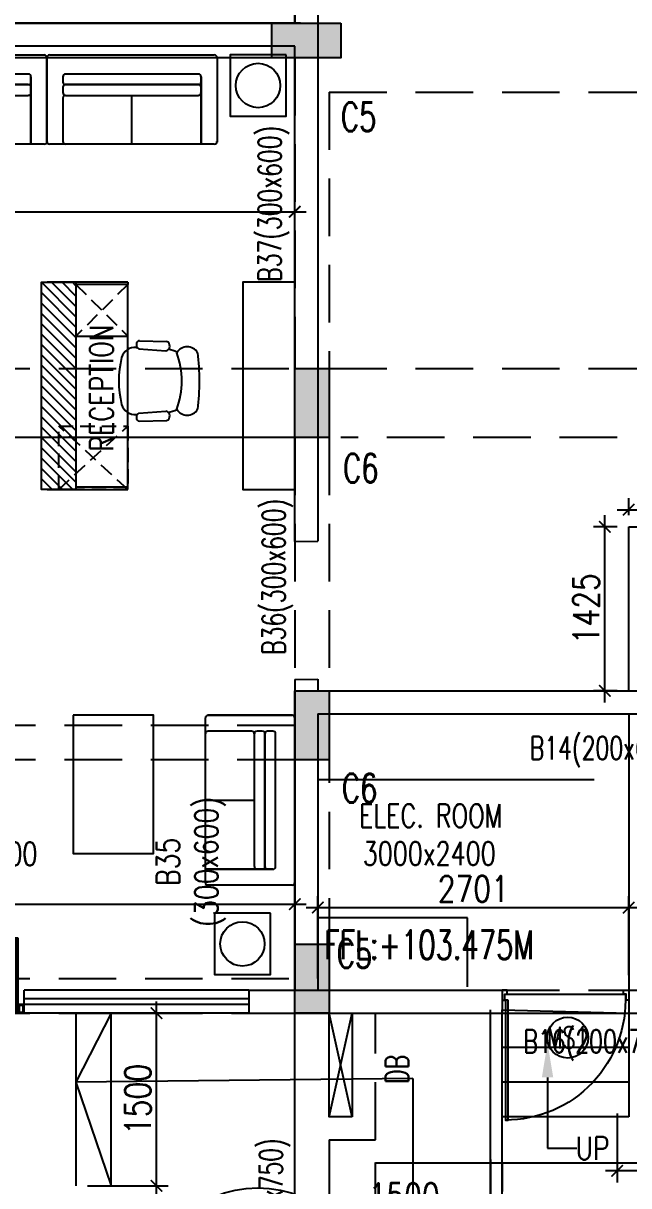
# Model space of a CAD drawing. Extents: x -32840 to 422982, y 280745 to 888746.
# Drawn here: x 100920 to 106178, y 856937 to 867037 of the extents above; entities that cross this region are included whole.
import ezdxf
from ezdxf import colors
from ezdxf.entities.mleader import LeaderData, LeaderLine
from ezdxf.enums import TextEntityAlignment as Align
from ezdxf.math import Vec2, Vec3

# ---------------------------------------------------------------- set-up
doc = ezdxf.new("R2010")
doc.units = 0
doc.header["$LTSCALE"] = 1000
doc.header["$PDMODE"] = 3
for name, pattern in [('CONTINOUS', [0]), ('HIDDEN', [0.375, 0.25, -0.125]), ('HIDDEN2', [0.1875, 0.125, -0.0625])]:
    doc.linetypes.add(name, pattern=pattern)
doc.layers.get('Defpoints').update_dxf_attribs({"linetype": 'HIDDEN'})
for name, color, linetype in [('A-Chejja', 5, 'HIDDEN'), ('a-dim', 3, 'Continuous'), ('A-DOOR', 1, 'Continuous'), ('A-duct', 1, 'Continuous'), ('A-FL-Drop', 3, 'Continuous'), ('A-LVL', 31, 'HIDDEN'), ('A-PLINE', 2, 'Continuous'), ('A-RD', 6, 'Continuous'), ('A-Slab above', 4, 'HIDDEN'), ('A-STAIR', 2, 'Continuous'), ('A-TAG-DW', 2, 'Continuous'), ('A-WALL', 7, 'CONTINOUS'), ('a-win', 1, 'Continuous'), ('COLNO', 6, 'Continuous'), ('S-BEAM', 2, 'Continuous'), ('S-BEAM NO', 3, 'Continuous'), ('S-COLTEXT', 3, 'Continuous'), ('S-RCWALL', 10, 'Continuous'), ('S-RCWALL HATCH', 165, 'Continuous'), ('trees', 254, 'Continuous')]:
    doc.layers.add(name, color=color, linetype=linetype)
doc.layers.add('A-FUR', color=33, linetype='Continuous', plot=False, transparency=0.5)
doc.styles.add('ROMANS', font='romans.shx', dxfattribs={"width": 0.8})
doc.dimstyles.new('dim-1', dxfattribs={"dimscale": 100, "dimtxt": 2.25, "dimasz": 1, "dimexe": 1, "dimexo": 1, "dimgap": 0.5, "dimtad": 1, "dimdec": 0, "dimzin": 3, "dimdsep": 46, "dimtxsty": 'ROMANS', "dimblk": 'ARCHTICK', "dimcen": 0.0625, "dimdle": 1, "dimclrd": 256, "dimclre": 256, "dimclrt": 6, "dimadec": 0, "dimazin": 0, "dimtfac": 1, "dimtdec": 0, "dimtix": 1, "dimtmove": 1, "dimatfit": 3, "dimfxl": 1, "dimfrac": 2, "dimtolj": 1, "dimtzin": 3, "dimarcsym": 0})

# ---------------------------------------------------------------- blocks, each defined once
blk = doc.blocks.new('A$C6b1eea8e')
at = {"layer": 'S-RCWALL HATCH'}
for points in [[(28120.7, 16248.1), (28120.7, 15948.1), (28720.7, 15948.1), (28720.7, 16248.1)], [(28320.4, 12647.9), (28620.4, 12647.9), (28620.4, 13248), (28320.4, 13248)], [(28320.4, 9848.1), (28620.4, 9848.1), (28620.4, 10448.1), (28320.4, 10448.1)], [(28320.4, 8248.1), (28620.4, 8248.1), (28620.4, 7648.1), (28320.4, 7648.1)]]:
    blk.add_hatch(color=8, dxfattribs=at).paths.add_polyline_path(points)
at = {"layer": 'A-duct', "color": 8}
for p, q in [((28820.4, 6748.1), (28620.4, 7648.1)), ((28620.4, 6748.1), (28820.4, 7648.1))]:
    blk.add_line(p, q, dxfattribs=at)
at = {"layer": 'S-BEAM', "color": 8, "linetype": 'HIDDEN', "ltscale": 2}
for p, q in [((28320.4, 15947.8), (28320.4, 13247.9)), ((28620.4, 15648.1), (28620.4, 13247.9)), ((28620.4, 15648.1), (38620.4, 15648.1)), ((22520.4, 13247.9), (28320.4, 13247.9)), ((28620.4, 13247.9), (38620.4, 13247.9)), ((28320.4, 12647.9), (28320.4, 10148.1)), ((28620.4, 12647.9), (28620.4, 10448.1)), ((38620.4, 12647.9), (28720.4, 12647.9)), ((28620.4, 10448.1), (38720.4, 10448.1)), ((28620.4, 10248.1), (38617.6, 10248.1)), ((28320.4, 10148.1), (19420.4, 10148.1)), ((28620.4, 10148.1), (28620.4, 7948.1)), ((28320.4, 9848.1), (19420.4, 9848.1)), ((28320.4, 9848.1), (28320.4, 8098.1)), ((22520.4, 7948.1), (28320.4, 7948.1)), ((28620.4, 7848.1), (38520.4, 7848.1)), ((22520.4, 7648.1), (28320.4, 7648.1)), ((29020.4, 6548.1), (29020.4, 7648.1)), ((28620.4, 6548.1), (29020.4, 6548.1))]:
    blk.add_line(p, q, dxfattribs=at)
at = {"layer": 'S-BEAM', "color": 8, "ltscale": 2}
blk.add_line((29020.4, 6348), (38820.4, 6348.1), dxfattribs=at)
at = {"layer": 'S-BEAM', "color": 8}
for points in [[(12820.4, 16948.1), (12820.4, 16948.1), (12820.4, 16247.8), (28320.4, 16247.8), (28320.4, 24348.1)], [(3620.4, 3248.1), (15420.4, 3248.1), (15420.4, 3048.1), (29020.4, 3048.1), (29020.4, 6350.6)]]:
    blk.add_lwpolyline(points, dxfattribs=at)
at = {"layer": 'S-BEAM', "color": 8, "linetype": 'HIDDEN', "ltscale": 750}
for points in [[(28420.4, 15947.8), (22520.4, 15947.8)], [(28325.1, 12647.9), (22520.4, 12647.9), (22520.4, 10148.1)], [(19420.4, 4048.1), (28320.4, 4048.1), (28320.4, 7948.1)], [(29020.4, 7648.1), (38120, 7648.1)], [(28620.4, 6548.1), (28620.4, 3748.1)]]:
    blk.add_lwpolyline(points, dxfattribs=at)
at = {"layer": 'S-BEAM', "color": 8}
blk.add_lwpolyline([(28820.4, 6748.1), (28620.4, 6748.1), (28620.4, 7648.1), (28820.4, 7648.1)], close=True, dxfattribs=at)
at = {"layer": 'S-RCWALL', "color": 8}
for points in [[(28720.7, 16248.1), (28720.7, 15948.1), (28120.7, 15948.1), (28120.7, 16248.1)], [(28320.4, 13247.9), (28620.4, 13247.9), (28620.4, 12647.9), (28320.4, 12647.9)], [(28320.4, 10448.1), (28620.4, 10448.1), (28620.4, 9848.1), (28320.4, 9848.1)], [(28320.4, 8248.1), (28620.4, 8248.1), (28620.4, 7648.1), (28320.4, 7648.1)]]:
    blk.add_lwpolyline(points, close=True, dxfattribs=at)
at = {"layer": 'COLNO', "color": 8, "style": 'ROMANS', "width": 0.7}
for s, p in [('C5', (28721.9, 15309.8)), ('C6', (28740.5, 12256.8)), ('C6', (28730.5, 9477.1)), ('C5', (28685.8, 8041))]:
    blk.add_text(s, height=250, dxfattribs=at).set_placement(p)
at = {"layer": 'S-BEAM NO', "color": 8, "style": 'ROMANS', "width": 0.7}
for s, p in [('B37(300x600)', (28003.9, 14679.2)), ('B36(300x600)', (28038.5, 11438.1)), ('DB', (29108.1, 7159)), ('B34(300x750)', (28013.3, 5882.8))]:
    blk.add_text(s, height=200, rotation=90, dxfattribs=at).set_placement(p, align=Align.TOP_CENTER)
for s, p in [('B14(200x600)', (31040.4, 10051)), ('B16(200x750)', (30985.5, 7502.7))]:
    blk.add_text(s, height=200, dxfattribs=at).set_placement(p, align=Align.TOP_CENTER)
at = {"layer": 'S-COLTEXT', "color": 8, "insert": (27120.3, 8800.2), "char_height": 200, "width": 324.067, "attachment_point": 1, "rotation": 90, "style": 'ROMANS'}
blk.add_mtext('\\pxqc; B35 (300x600)', dxfattribs=at)
blk = doc.blocks.new('RD')
at = {"style": 'ROMANS', "width": 0.75}
for tag, p in [('RT', (10.24, 14.08)), ('SZ', (10.24, 2.74))]:
    blk.add_attdef(tag, text='', height=9, dxfattribs=at).set_placement(p, align=Align.CENTER)
blk = doc.blocks.new('1500 DOUBLE GLAZING')
for p, q in [((71, 550), (52, 550)), ((1429, 550), (1448, 550)), ((52, 102), (71, 102)), ((1448, 102), (1429, 102))]:
    blk.add_line(p, q)
at = {"color": 8}
for p, q in [((61, 102), (61, 550)), ((1438, 102), (1438, 550))]:
    blk.add_line(p, q, dxfattribs=at)
for points in [[(52, 650), (71, 650), (71, 2), (52, 2)], [(1448, 650), (1429, 650), (1429, 2), (1448, 2)], [(0, 75), (50, 75), (50, 0), (0, 0)], [(8, 67), (42, 67), (42, 8), (8, 8)], [(1500, 75), (1450, 75), (1450, 0), (1500, 0)], [(1492, 67), (1458, 67), (1458, 8), (1492, 8)]]:
    blk.add_lwpolyline(points, close=True)
for centre in [(52, 0), (1448, 0)]:
    blk.add_circle(centre, 2.5)
for centre, radius, start, end in [((92, -7), 658, 0.6017, 93.477), ((1407, -6), 657, 87.2266, 179.4782)]:
    blk.add_arc(centre, radius, start, end, dxfattribs=at)
at = {"layer": 'A-FL-Drop'}
blk.add_line((1500, 0), (0, 0), dxfattribs=at)
blk = doc.blocks.new('sfff')
at = {"color": 101, "lineweight": 25, "ltscale": 0.2}
for radius in [1.71, 0.233]:
    blk.add_circle((0, 0), radius, dxfattribs=at)
blk = doc.blocks.new('_ArchTick')
at = {"color": 0, "linetype": 'ByBlock', "const_width": 0.15}
blk.add_lwpolyline([(-0.5, -0.5), (0.5, 0.5)], dxfattribs=at)
blk = doc.blocks.new('*D1319')
at = {"layer": 'a-dim', "lineweight": -2, "transparency": 16777216}
for p, q in [((103478, 858737, 0), (103478, 859454, 0)), ((106178, 858766, 0), (106178, 859454, 0)), ((103378, 859354, 0), (106278, 859354, 0))]:
    blk.add_line(p, q, dxfattribs=at)
at = {"layer": 'Defpoints', "color": 0, "transparency": 16777216}
for p in [(106178, 859354, 0), (103478, 858637, 0), (106178, 858666, 0)]:
    blk.add_point(p, dxfattribs=at)
at = {"layer": 'a-dim', "lineweight": -2, "transparency": 16777216, "xscale": 100, "yscale": 100, "zscale": 100, "rotation": 180}
blk.add_blockref('_ArchTick', (103478, 859354, 0), dxfattribs=at)
at = {"layer": 'a-dim', "lineweight": -2, "transparency": 16777216, "xscale": 100, "yscale": 100, "zscale": 100}
blk.add_blockref('_ArchTick', (106178, 859354, 0), dxfattribs=at)
at = {"layer": 'a-dim', "color": 6, "transparency": 16777216, "insert": (104828, 859516, 0), "char_height": 225, "attachment_point": 5, "style": 'ROMANS'}
blk.add_mtext('\\A1;2701', dxfattribs=at)
blk = doc.blocks.new('*D1323')
at = {"layer": 'a-dim', "lineweight": -2, "transparency": 16777216}
for p, q in [((97478, 858737, 0), (97478, 859483, 0)), ((103278, 858737, 0), (103278, 859483, 0)), ((97378, 859383, 0), (103378, 859383, 0))]:
    blk.add_line(p, q, dxfattribs=at)
at = {"layer": 'Defpoints', "color": 0, "transparency": 16777216}
for p in [(103278, 859383, 0), (97478, 858637, 0), (103278, 858637, 0)]:
    blk.add_point(p, dxfattribs=at)
at = {"layer": 'a-dim', "lineweight": -2, "transparency": 16777216, "xscale": 100, "yscale": 100, "zscale": 100, "rotation": 180}
blk.add_blockref('_ArchTick', (97478, 859383, 0), dxfattribs=at)
at = {"layer": 'a-dim', "lineweight": -2, "transparency": 16777216, "xscale": 100, "yscale": 100, "zscale": 100}
blk.add_blockref('_ArchTick', (103278, 859383, 0), dxfattribs=at)
at = {"layer": 'a-dim', "color": 6, "transparency": 16777216, "insert": (100378, 859545, 0), "char_height": 225, "attachment_point": 5, "style": 'ROMANS'}
blk.add_mtext('\\A1;5800', dxfattribs=at)
blk = doc.blocks.new('A$C8be7fb65')
at = {"layer": 'A-FUR', "linetype": 'HIDDEN2'}
h = blk.add_hatch(dxfattribs=at)
h.set_pattern_fill('ANSI31', color=8, scale=20)
h.set_pattern_definition([(45, (-254794.55, -52342.38), (-44.90128, 44.90128), [])])
h.paths.add_polyline_path([(0, 300), (1800, 300), (1800, 0), (0, 0)])
at = {"layer": 'A-FUR'}
for p, q in [((508, 851), (514, 1087)), ((578, 846), (597, 1080)), ((1138, 846), (1119, 1080)), ((1208, 851), (1202, 1087)), ((567, 824), (567, 832)), ((567, 824), (567, 832)), ((1149, 824), (1149, 832)), ((0, 750), (0, 50)), ((19, 750), (19, 300)), ((1800, 750), (19, 750)), ((1781, 750), (1781, 300)), ((1800, 50, 0), (1800, 750, 0))]:
    blk.add_line(p, q, dxfattribs=at)
at = {"layer": 'A-FUR', "linetype": 'HIDDEN2'}
blk.add_line((0, 750), (19, 750), dxfattribs=at)
at = {"layer": 'A-FUR', "color": 8, "linetype": 'HIDDEN2'}
for p, q in [((19, 300), (469, 750)), ((19, 750), (469, 300)), ((1800, 150), (1250, 750)), ((1800, 750), (1250, 150))]:
    blk.add_line(p, q, dxfattribs=at)
at = {"layer": 'A-FUR', "color": 8}
blk.add_lwpolyline([(19, 300), (469, 300), (469, 750), (19, 750)], close=True, dxfattribs=at)
at = {"layer": 'A-FUR', "color": 8, "linetype": 'HIDDEN2'}
blk.add_lwpolyline([(1800, 150), (1250, 150), (1250, 750), (1800, 750)], close=True, dxfattribs=at)
at = {"layer": 'A-FUR'}
blk.add_lwpolyline([(0, 300), (1800, 300), (1800, 0), (0, 0)], close=True, dxfattribs=at)
for centre, radius, start, end in [((666, 1266), 105, 120.3927, 239.6073), ((858, -532), 1905, 82.5907, 97.4093), ((1050, 1266), 105, 300.3927, 59.6073), ((858, 528), 692, 69.209, 110.791), ((554, 1071), 43.6, 12.8663, 157.8436), ((826, 1068), 244, 153.618, 171.9048), ((887, 1068), 244, 7.3347, 26.2122), ((1162, 1071), 43.6, 22.1564, 167.1337), ((544, 863), 38.4, 198.7162, 333.9569), ((688, 813), 122, 175, 253.8913), ((1028, 813), 122, 286.1087, 5), ((1172, 863), 38.4, 206.0431, 341.2838), ((858, 1531), 859, 256.275, 283.725)]:
    blk.add_arc(centre, radius, start, end, dxfattribs=at)
blk = doc.blocks.new('*D1352')
at = {"layer": 'a-dim', "lineweight": -2, "transparency": 16777216}
for p, q in [((92578, 865137, 0), (92578, 865500, 0)), ((103278, 865137, 0), (103278, 865500, 0)), ((92478, 865400, 0), (103378, 865400, 0))]:
    blk.add_line(p, q, dxfattribs=at)
at = {"layer": 'Defpoints', "color": 0, "transparency": 16777216}
for p in [(103278, 865400, 0), (92578, 865037, 0), (103278, 865037, 0)]:
    blk.add_point(p, dxfattribs=at)
at = {"layer": 'a-dim', "lineweight": -2, "transparency": 16777216, "xscale": 100, "yscale": 100, "zscale": 100, "rotation": 180}
blk.add_blockref('_ArchTick', (92578, 865400, 0), dxfattribs=at)
at = {"layer": 'a-dim', "lineweight": -2, "transparency": 16777216, "xscale": 100, "yscale": 100, "zscale": 100}
blk.add_blockref('_ArchTick', (103278, 865400, 0), dxfattribs=at)
at = {"layer": 'a-dim', "color": 6, "transparency": 16777216, "insert": (97928, 865563, 0), "char_height": 225, "attachment_point": 5, "style": 'ROMANS'}
blk.add_mtext('\\A1;10700', dxfattribs=at)
blk = doc.blocks.new('sofa')
for p, q in [((-0.72, -0.715), (-0.72, 0.715)), ((-0.697, 0.739), (0.032, 0.739)), ((-0.697, 0.739), (0.037, 0.739)), ((0.055, 0.715), (0.055, -0.715)), ((0.055, 0.715), (0.055, 0.6)), ((-0.554, 0.577), (-0.554, -0.577)), ((-0.554, 0.577), (-0.554, -0.577)), ((0.055, 0.6), (-0.531, 0.6)), ((-0.531, 0.6), (0.055, 0.6)), ((-0.485, 0.6), (-0.531, 0.6)), ((-0.462, -0.577), (-0.462, 0.577)), ((-0.462, 0.577), (-0.462, -0.577)), ((-0.393, 0.6), (-0.439, 0.6)), ((-0.369, -0.577), (-0.369, 0.577)), ((0.055, 0), (-0.369, 0)), ((-0.531, -0.6), (-0.485, -0.6)), ((-0.531, -0.6), (-0.485, -0.6)), ((-0.439, -0.6), (-0.393, -0.6)), ((-0.439, -0.6), (-0.393, -0.6)), ((-0.346, -0.6), (0.032, -0.6)), ((0.055, -0.577), (0.055, -0.715)), ((0.032, -0.739), (-0.697, -0.739)), ((-0.697, -0.739), (0.032, -0.739))]:
    blk.add_line(p, q)
for centre, start, end in [((-0.697, 0.715), 90, 180), ((0.032, 0.715), 360, 90), ((-0.531, 0.577), 90, 180), ((-0.531, 0.577), 90, 180), ((-0.485, 0.577), 360, 90), ((-0.439, 0.577), 90, 180), ((-0.393, 0.577), 360, 90), ((-0.531, -0.577), 180, 270), ((-0.531, -0.577), 180, 270), ((-0.485, -0.577), 270, 360), ((-0.485, -0.577), 270, 360), ((-0.439, -0.577), 180, 270), ((-0.439, -0.577), 180, 270), ((-0.393, -0.577), 270, 360), ((-0.393, -0.577), 270, 360), ((-0.346, -0.577), 180, 270), ((0.032, -0.577), 270, 360), ((-0.697, -0.715), 180, 270), ((0.032, -0.715), 270, 360)]:
    blk.add_arc(centre, 0.0231, start, end)
blk = doc.blocks.new('900 SINGLE 1')
for points in [[(43.2, 70.5), (23.2, 70.5), (23.2, 924.1), (43.2, 924.1)], [(37.1, 28.8), (37.1, 0), (0, 0), (0, 70.5), (18.6, 70.5), (18.6, 28.8)], [(862.9, 28.8), (862.9, 0), (900, 0), (900, 70.5), (881.4, 70.5), (881.4, 28.8)]]:
    blk.add_lwpolyline(points, close=True)
at = {"color": 8}
blk.add_arc((23.2, 70.5), 853.6, 357.19637, 90, dxfattribs=at)
at = {"layer": 'A-FL-Drop'}
blk.add_line((18.6, 28.8), (881.4, 28.8), dxfattribs=at)
blk = doc.blocks.new('*D1301')
at = {"layer": 'a-dim', "lineweight": -2, "transparency": 16777216}
for p, q in [((106077, 857566, 0), (106077, 856967, 0)), ((107377, 857566, 0), (107377, 856967, 0)), ((107477, 857067, 0), (105977, 857067, 0))]:
    blk.add_line(p, q, dxfattribs=at)
at = {"layer": 'Defpoints', "color": 0, "transparency": 16777216}
for p in [(106077, 857666, 0), (107377, 857666, 0), (106077, 857067, 0)]:
    blk.add_point(p, dxfattribs=at)
at = {"layer": 'a-dim', "lineweight": -2, "transparency": 16777216, "xscale": 100, "yscale": 100, "zscale": 100, "rotation": 180}
blk.add_blockref('_ArchTick', (106077, 857067, 0), dxfattribs=at)
at = {"layer": 'a-dim', "lineweight": -2, "transparency": 16777216, "xscale": 100, "yscale": 100, "zscale": 100}
blk.add_blockref('_ArchTick', (107377, 857067, 0), dxfattribs=at)
at = {"layer": 'a-dim', "color": 6, "transparency": 16777216, "insert": (106727, 857230, 0), "char_height": 225, "attachment_point": 5, "style": 'ROMANS'}
blk.add_mtext('\\A1;1300', dxfattribs=at)
blk = doc.blocks.new('*D1302')
at = {"layer": 'a-dim', "lineweight": -2, "transparency": 16777216}
for p, q in [((102077, 856837, 0), (102077, 858537, 0)), ((101477, 858437, 0), (102177, 858437, 0)), ((101477, 856937, 0), (102177, 856937, 0))]:
    blk.add_line(p, q, dxfattribs=at)
at = {"layer": 'Defpoints', "color": 0, "transparency": 16777216}
for p in [(101377, 858437, 0), (102077, 858437, 0), (101377, 856937, 0)]:
    blk.add_point(p, dxfattribs=at)
at = {"layer": 'a-dim', "lineweight": -2, "transparency": 16777216, "xscale": 100, "yscale": 100, "zscale": 100}
for p, rotation in [((102077, 858437, 0), 90), ((102077, 856937, 0), 270)]:
    blk.add_blockref('_ArchTick', p, dxfattribs=dict(at, rotation=rotation))
at = {"layer": 'a-dim', "color": 6, "transparency": 16777216, "insert": (101915, 857687, 0), "char_height": 225, "attachment_point": 5, "rotation": 90, "style": 'ROMANS'}
blk.add_mtext('\\A1;1500', dxfattribs=at)
blk = doc.blocks.new('*D1303')
at = {"layer": 'a-dim', "lineweight": -2, "transparency": 16777216}
for p, q in [((104978, 857166, 0), (104978, 856585, 0)), ((103478, 856837, 0), (103478, 856585, 0)), ((103378, 856685, 0), (105078, 856685, 0))]:
    blk.add_line(p, q, dxfattribs=at)
at = {"layer": 'Defpoints', "color": 0, "transparency": 16777216}
for p in [(104978, 857266, 0), (103478, 856937, 0), (104978, 856685, 0)]:
    blk.add_point(p, dxfattribs=at)
at = {"layer": 'a-dim', "lineweight": -2, "transparency": 16777216, "xscale": 100, "yscale": 100, "zscale": 100, "rotation": 180}
blk.add_blockref('_ArchTick', (103478, 856685, 0), dxfattribs=at)
at = {"layer": 'a-dim', "lineweight": -2, "transparency": 16777216, "xscale": 100, "yscale": 100, "zscale": 100}
blk.add_blockref('_ArchTick', (104978, 856685, 0), dxfattribs=at)
at = {"layer": 'a-dim', "color": 6, "transparency": 16777216, "insert": (104228, 856847, 0), "char_height": 225, "attachment_point": 5, "style": 'ROMANS'}
blk.add_mtext('\\A1;1500', dxfattribs=at)
blk = doc.blocks.new('TAG-DOOR-WINOW')
blk.add_circle((0, 0), 2.37)
at = {"color": 6, "style": 'ROMANS', "width": 0.7}
blk.add_attdef('DW', text='', height=2.5, dxfattribs=at).set_placement((0, 0), align=Align.MIDDLE_CENTER)
blk = doc.blocks.new('*D1475')
at = {"layer": 'a-dim', "lineweight": -2, "transparency": 16777216}
for p, q in [((105971, 861137, 0), (105971, 862762, 0)), ((106078, 862662, 0), (105871, 862662, 0)), ((106078, 861237, 0), (105871, 861237, 0))]:
    blk.add_line(p, q, dxfattribs=at)
at = {"layer": 'Defpoints', "color": 0, "transparency": 16777216}
for p in [(105971, 862662, 0), (106178, 862662, 0), (106178, 861237, 0)]:
    blk.add_point(p, dxfattribs=at)
at = {"layer": 'a-dim', "lineweight": -2, "transparency": 16777216, "xscale": 100, "yscale": 100, "zscale": 100}
for p, rotation in [((105971, 862662, 0), 90), ((105971, 861237, 0), 270)]:
    blk.add_blockref('_ArchTick', p, dxfattribs=dict(at, rotation=rotation))
at = {"layer": 'a-dim', "color": 6, "transparency": 16777216, "insert": (105808, 861950, 0), "char_height": 225, "attachment_point": 5, "rotation": 90, "style": 'ROMANS'}
blk.add_mtext('\\A1;1425', dxfattribs=at)
blk = doc.blocks.new('*D1476')
at = {"layer": 'a-dim', "lineweight": -2, "transparency": 16777216}
for p, q in [((106178, 862762, 0), (106178, 862911, 0)), ((111878, 862762, 0), (111878, 862911, 0)), ((106078, 862811, 0), (111978, 862811, 0))]:
    blk.add_line(p, q, dxfattribs=at)
at = {"layer": 'Defpoints', "color": 0, "transparency": 16777216}
for p in [(111878, 862811, 0), (106178, 862662, 0), (111878, 862662, 0)]:
    blk.add_point(p, dxfattribs=at)
at = {"layer": 'a-dim', "lineweight": -2, "transparency": 16777216, "xscale": 100, "yscale": 100, "zscale": 100, "rotation": 180}
blk.add_blockref('_ArchTick', (106178, 862811, 0), dxfattribs=at)
at = {"layer": 'a-dim', "lineweight": -2, "transparency": 16777216, "xscale": 100, "yscale": 100, "zscale": 100}
blk.add_blockref('_ArchTick', (111878, 862811, 0), dxfattribs=at)
at = {"layer": 'a-dim', "color": 6, "transparency": 16777216, "insert": (109028, 862973, 0), "char_height": 225, "attachment_point": 5, "style": 'ROMANS'}
blk.add_mtext('\\A1;5700', dxfattribs=at)
blk = doc.blocks.new('A$Cd22f0104')
at = {"layer": 'S-RCWALL HATCH'}
for points in [[(24501, 12500), (24501, 12200), (25101, 12200), (25101, 12500)], [(24700, 8900), (25000, 8900), (25000, 9500), (24700, 9500)], [(24700, 6100), (25000, 6100), (25000, 6700), (24700, 6700)], [(24700, 4500), (25000, 4500), (25000, 3900), (24700, 3900)]]:
    blk.add_hatch(color=253, dxfattribs=at).paths.add_polyline_path(points)
at = {"layer": 'S-RCWALL'}
for points in [[(25101, 12500), (25101, 12200), (24501, 12200), (24501, 12500)], [(24700, 9500), (25000, 9500), (25000, 8900), (24700, 8900)], [(24700, 6700), (25000, 6700), (25000, 6100), (24700, 6100)], [(24700, 4500), (25000, 4500), (25000, 3900), (24700, 3900)]]:
    blk.add_lwpolyline(points, close=True, dxfattribs=at)

msp = doc.modelspace()

# ---------------------------------------------------------------- linework, layer by layer
for p, q in [((106178.3, 861237.1, 0), (106178.3, 862662.1, 0)), ((102877.6, 858437.1, 0), (105078.3, 858437.1, 0))]:
    msp.add_line(p, q)
at = {"layer": 'A-Chejja', "elevation": 0}
msp.add_lwpolyline([(105078.3, 857137.1), (105078.3, 853837.1), (90377.6, 853837.1), (90377.6, 854037.1), (78577.6, 854037.1), (78577.6, 855287.1)], dxfattribs=at)
at = {"layer": 'A-DOOR'}
msp.add_line((105078.3, 858465.6, 0), (106178.3, 858437.1, 0), dxfattribs=at)
at = {"layer": 'A-FUR', "linetype": 'Continuous'}
for p, q in [((103278.3, 860763.8, 0), (103278.3, 859563.8, 0)), ((103478.3, 860465.6, 0), (103478.3, 859265.6, 0)), ((103478.3, 860465.6, 0), (105877.3, 860465.6, 0)), ((104777.3, 859265.6, 0), (103478.3, 859265.6, 0)), ((104777.3, 858665.6, 0), (104777.3, 859265.6, 0))]:
    msp.add_line(p, q, dxfattribs=at)
at = {"layer": 'A-FUR', "linetype": 'Continuous', "elevation": 0}
for points in [[(103201.7, 866762.1), (102716, 866762.1), (102716, 866230.2), (103201.7, 866230.2)], [(103277.6, 864787.1), (102827.6, 864787.1), (102827.6, 862987.1), (103277.6, 862987.1)], [(101351.9, 861025.3), (101351.9, 859825.3), (102051.7, 859825.3), (102051.7, 861025.3)], [(103066.1, 859304.6), (102580.4, 859304.6), (102580.4, 858772.7), (103066.1, 858772.7)]]:
    msp.add_lwpolyline(points, close=True, dxfattribs=at)
at = {"layer": 'A-FUR', "linetype": 'Continuous'}
for centre in [(102958.9, 866496.1, 0), (102823.3, 859038.7, 0)]:
    msp.add_circle(centre, 192.9, dxfattribs=at)
at = {"layer": 'A-Slab above'}
msp.add_line((87777.6, 867037.1, 0), (103277.6, 867037.1, 0), dxfattribs=at)
at = {"layer": 'A-STAIR'}
for p, q in [((101377.4, 858437.1, 0), (101377.4, 856937.1, 0)), ((104978.3, 854565.6, 0), (104978.3, 858465.6, 0)), ((105078.3, 854565.6, 0), (105078.3, 858465.6, 0)), ((106178.3, 858137.1, 0), (105078.3, 858137.1, 0)), ((104303.2, 857868, 0), (101377.4, 857837.3, 0)), ((104303.2, 857868, 0), (104303.2, 854565.6, 0)), ((106178.3, 857837.1, 0), (105078.3, 857837.1, 0)), ((106178.3, 857537.1, 0), (105078.3, 857537.1, 0))]:
    msp.add_line(p, q, dxfattribs=at)
at = {"layer": 'A-STAIR', "elevation": 0, "flags": 128}
msp.add_lwpolyline([(101683.7, 856937.6), (101683.7, 858437.6), (101377.4, 857837.3), (101683.7, 856937.6)], dxfattribs=at)
at = {"layer": 'A-STAIR', "elevation": 0}
msp.add_lwpolyline([(106178.3, 858437.1), (106178.3, 857537.1)], dxfattribs=at)
at = {"layer": 'A-WALL'}
for p, q in [((103277.6, 869187.1, 0), (103277.6, 867037.1, 0)), ((103477.6, 869187.1, 0), (103477.6, 866736.8, 0)), ((103327.6, 867037.1, 0), (100177.6, 867037.1, 0)), ((103277.6, 866837.1, 0), (100177.6, 866837.1, 0)), ((103277.6, 862535.3, 0), (103277.6, 866837.1, 0)), ((103477.6, 866736.9, 0), (103477.6, 862537.1, 0)), ((106178.3, 862662.1, 0), (111878.3, 862662.1, 0)), ((103277.6, 862535.3, 0), (103477.6, 862537.1, 0)), ((103277.6, 861335.3, 0), (103477.6, 861337.1, 0)), ((103277.6, 861335.3, 0), (103277.6, 858637.1, 0)), ((103477.6, 861337.1, 0), (103477.6, 861237.1, 0)), ((103277.6, 858637.1, 0), (103277.6, 861237.1, 0)), ((103477.6, 861237.1, 0), (106178.3, 861237.1, 0)), ((103477.6, 861037.1, 0), (103477.6, 858637.1, 0)), ((103477.6, 861037.1, 0), (106178.3, 861037.1, 0)), ((106178.3, 861037.1, 0), (106178.3, 858437.1, 0)), ((102877.6, 858637.1, 0), (102877.6, 858437.1, 0)), ((102877.6, 858637.1, 0), (105078.3, 858637.1, 0)), ((105078.3, 858637.1, 0), (105078.3, 858437.1, 0))]:
    msp.add_line(p, q, dxfattribs=at)
at = {"layer": 'a-win'}
for p, q in [((102877.6, 858637.1, 0), (100927.6, 858637.1, 0)), ((100927.6, 858437.1, 0), (100927.6, 858637.1, 0)), ((102877.6, 858562.1, 0), (100927.6, 858562.1, 0)), ((102877.6, 858512.1, 0), (100927.6, 858512.1, 0)), ((102877.6, 858437.1, 0), (100927.6, 858437.1, 0))]:
    msp.add_line(p, q, dxfattribs=at)

# ---------------------------------------------------------------- block references
at = {"layer": 'A-DOOR'}
msp.add_blockref('1500 DOUBLE GLAZING', (99427.6, 858437.1, 0), dxfattribs=at)
at = {"layer": 'A-DOOR', "xscale": -1.222222222254377, "yscale": 1.222222222254377, "zscale": 1.222222222254377, "rotation": 180}
msp.add_blockref('900 SINGLE 1', (105078.3, 858637.1, 0), dxfattribs=at)
at = {"layer": 'A-FUR', "linetype": 'Continuous', "xscale": 1000, "yscale": 1000, "zscale": 1000}
for p, rotation in [((100386.9, 866041.6, 0), 269.9999999999999), ((101864, 866041.6, 0), 269.9999999999999), ((102557.1, 860286.7, 0), 180)]:
    msp.add_blockref('sofa', p, dxfattribs=dict(at, rotation=rotation))
at = {"layer": 'A-FUR', "linetype": 'HIDDEN2', "rotation": 269.9999999999999}
msp.add_blockref('A$C8be7fb65', (101077.6, 864787.1, 0), dxfattribs=at)
at = {"layer": 'A-PLINE'}
msp.add_blockref('A$Cd22f0104', (78577.4, 854537.1, 0), dxfattribs=at)
at = {"layer": 'A-RD'}
ref = msp.add_blockref('RD', (101292.4, 864221.7, 0), dxfattribs=dict(at, xscale=29.00000000000006, yscale=29.00000000000006, zscale=29.00000000000006, rotation=90.00000262549959))
ref.add_attrib('RT', 'RECEPTION', dxfattribs={"height": 203, "rotation": 90, "style": 'ROMANS', "oblique": 360, "width": 0.75}).set_placement((101700.6, 863866.6, 0), align=Align.CENTER)
ref = msp.add_blockref('RD', (100114.9, 859640.2, 0), dxfattribs=dict(at, xscale=29.00000000000007, yscale=29.00000000000007, zscale=29.00000000000007, rotation=2.625499531083556e-06))
ref.add_attrib('RT', 'LOBBY', dxfattribs={"height": 203, "rotation": 360, "style": 'ROMANS', "oblique": 0, "width": 0.75}).set_placement((100469.9, 860048.4, 0), align=Align.CENTER)
ref.add_attrib('SZ', '5800X2300', dxfattribs={"height": 203, "rotation": 360, "style": 'ROMANS', "oblique": 0, "width": 0.75}).set_placement((100455.4, 859719.7, 0), align=Align.CENTER)
ref = msp.add_blockref('RD', (104105.2, 859642.5, 0), dxfattribs=dict(at, xscale=29.00000000000006, yscale=29.00000000000006, zscale=29.00000000000006, rotation=359.9999973745004))
ref.add_attrib('RT', 'ELEC. ROOM', dxfattribs={"height": 203, "rotation": 360, "style": 'ROMANS', "width": 0.75}).set_placement((104460.2, 860050.7, 0), align=Align.CENTER)
ref.add_attrib('SZ', '3000x2400', dxfattribs={"height": 203, "rotation": 360, "style": 'ROMANS', "width": 0.75}).set_placement((104445.7, 859722, 0), align=Align.CENTER)
at = {"layer": 'A-TAG-DW'}
ref = msp.add_blockref('TAG-DOOR-WINOW', (105647.9, 858224.3, 0), dxfattribs=dict(at, xscale=75.00000000000004, yscale=75.00000000000004, zscale=75.00000000000004, rotation=334.3000000001243))
ref.add_attrib('DW', 'MS1', dxfattribs={"layer": '0', "color": 6, "height": 187.5, "style": 'ROMANS', "width": 0.7}).set_placement((105647.9, 858224.3, 0), align=Align.MIDDLE_CENTER)
at = {"layer": 'S-RCWALL'}
msp.add_blockref('A$C6b1eea8e', (74957.2, 850789, 0), dxfattribs=at)
at = {"layer": 'trees', "xscale": 571.3065067851059, "yscale": 571.3065067851059, "zscale": 571.3065067851059, "rotation": 342.0663071870529}
msp.add_blockref('sfff', (102956.7, 855941.4, 0), dxfattribs=at)

# ---------------------------------------------------------------- texts
at = {"layer": 'A-LVL', "style": 'ROMANS', "width": 0.7}
msp.add_text('FFL:+103.475M ', height=250, dxfattribs=at).set_placement((103533.8, 858905.3))

# ---------------------------------------------------------------- dimensions: what is measured, and where the dimension line sits
at = {"layer": 'a-dim'}
for base, p1, p2, picture, middle in [((103277.6, 865400.1, 0), (92577.6, 865037.1, 0), (103277.6, 865037.1, 0), '*D1352', (97927.6, 865562.6, 0)), ((103277.6, 859382.7, 0), (97477.6, 858637.1, 0), (103277.6, 858637.1, 0), '*D1323', (100377.6, 859545.2, 0)), ((106178.3, 859353.7, 0), (103477.6, 858637.1, 0), (106178.3, 858665.6, 0), '*D1319', (104827.9, 859516.2, 0)), ((106077.3, 857067.1, 0), (107377.3, 857665.6, 0), (106077.3, 857665.6, 0), '*D1301', (106727.3, 857229.6, 0)), ((104978.3, 856684.7, 0), (103478.3, 856937.1, 0), (104978.3, 857265.6, 0), '*D1303', (104228.3, 856847.2, 0))]:
    dim = msp.add_linear_dim(base=base, p1=p1, p2=p2, dimstyle='dim-1', dxfattribs=at)
    dim.commit()
    dim.dimension.update_dxf_attribs({"geometry": picture, "text_midpoint": middle})
for p1, p2, distance, picture, middle in [((106178.3, 862662.1, 0), (111878.3, 862662.1, 0), 148.9, '*D1476', (109028.3, 862973.5, 0)), ((106178.3, 861237.1, 0), (106178.3, 862662.1, 0), 207.7, '*D1475', (105808, 861949.6, 0))]:
    dim = msp.add_aligned_dim(p1=p1, p2=p2, distance=distance, dimstyle='dim-1', dxfattribs=at)
    dim.commit()
    dim.dimension.update_dxf_attribs({"geometry": picture, "text_midpoint": middle})
dim = msp.add_linear_dim(base=(102077.2, 858437.1, 0), p1=(101377.4, 856937.1, 0), p2=(101377.4, 858437.1, 0), angle=90, dimstyle='dim-1', dxfattribs=at)
dim.commit()
dim.dimension.update_dxf_attribs({"geometry": '*D1302', "text_midpoint": (101914.7, 857687.1, 0)})

# ---------------------------------------------------------------- leaders
at = {"layer": 'A-STAIR', "color": 3}
ml = msp.add_multileader_mtext('Standard', dxfattribs=at)
ml.set_content('UP', color=3, style='ROMANS')
ml.set_leader_properties()
ml.build(insert=Vec2(0, 0))
ml.multileader.update_dxf_attribs({"text_right_attachment_type": 6, "dogleg_length": 50, "arrow_head_size": 300})
ctx = ml.context
ctx.base_point, ctx.char_height, ctx.arrow_head_size, ctx.landing_gap_size, ctx.plane_origin = Vec3(105727.3, 857263.2, 0), 200, 300, 0.09, Vec3(166732.7, 858313.5, 0)
ctx.right_attachment, ctx.text_align_type = 6, 1
notes = []
notes.append((ctx, [(0, (1, 1, 0), (105473.9, 857263.2, 0), (1, 0), 253.4, [(0, [(105472.7, 858178.3, 0)], 0, [])])]))
ctx.mtext.insert, ctx.mtext.rotation, ctx.mtext.alignment, ctx.mtext.flow_direction = Vec3(105864.6, 857363.2, 0), 6.2831853, 2, 5
for ctx, leaders in notes:
    for number, flags, end, landing, length, lines in leaders:
        leader = LeaderData()
        leader.index, (leader.has_last_leader_line, leader.has_dogleg_vector, leader.attachment_direction) = number, flags
        leader.last_leader_point, leader.dogleg_vector, leader.dogleg_length = Vec3(end), Vec3(landing), length
        for number, points, colour, breaks in lines:
            line = LeaderLine()
            line.index, line.vertices, line.color, line.breaks = number, Vec3.list(points), colors.encode_raw_color(colour), breaks
            leader.lines.append(line)
        ctx.leaders.append(leader)

doc.saveas('drawing.dxf')
